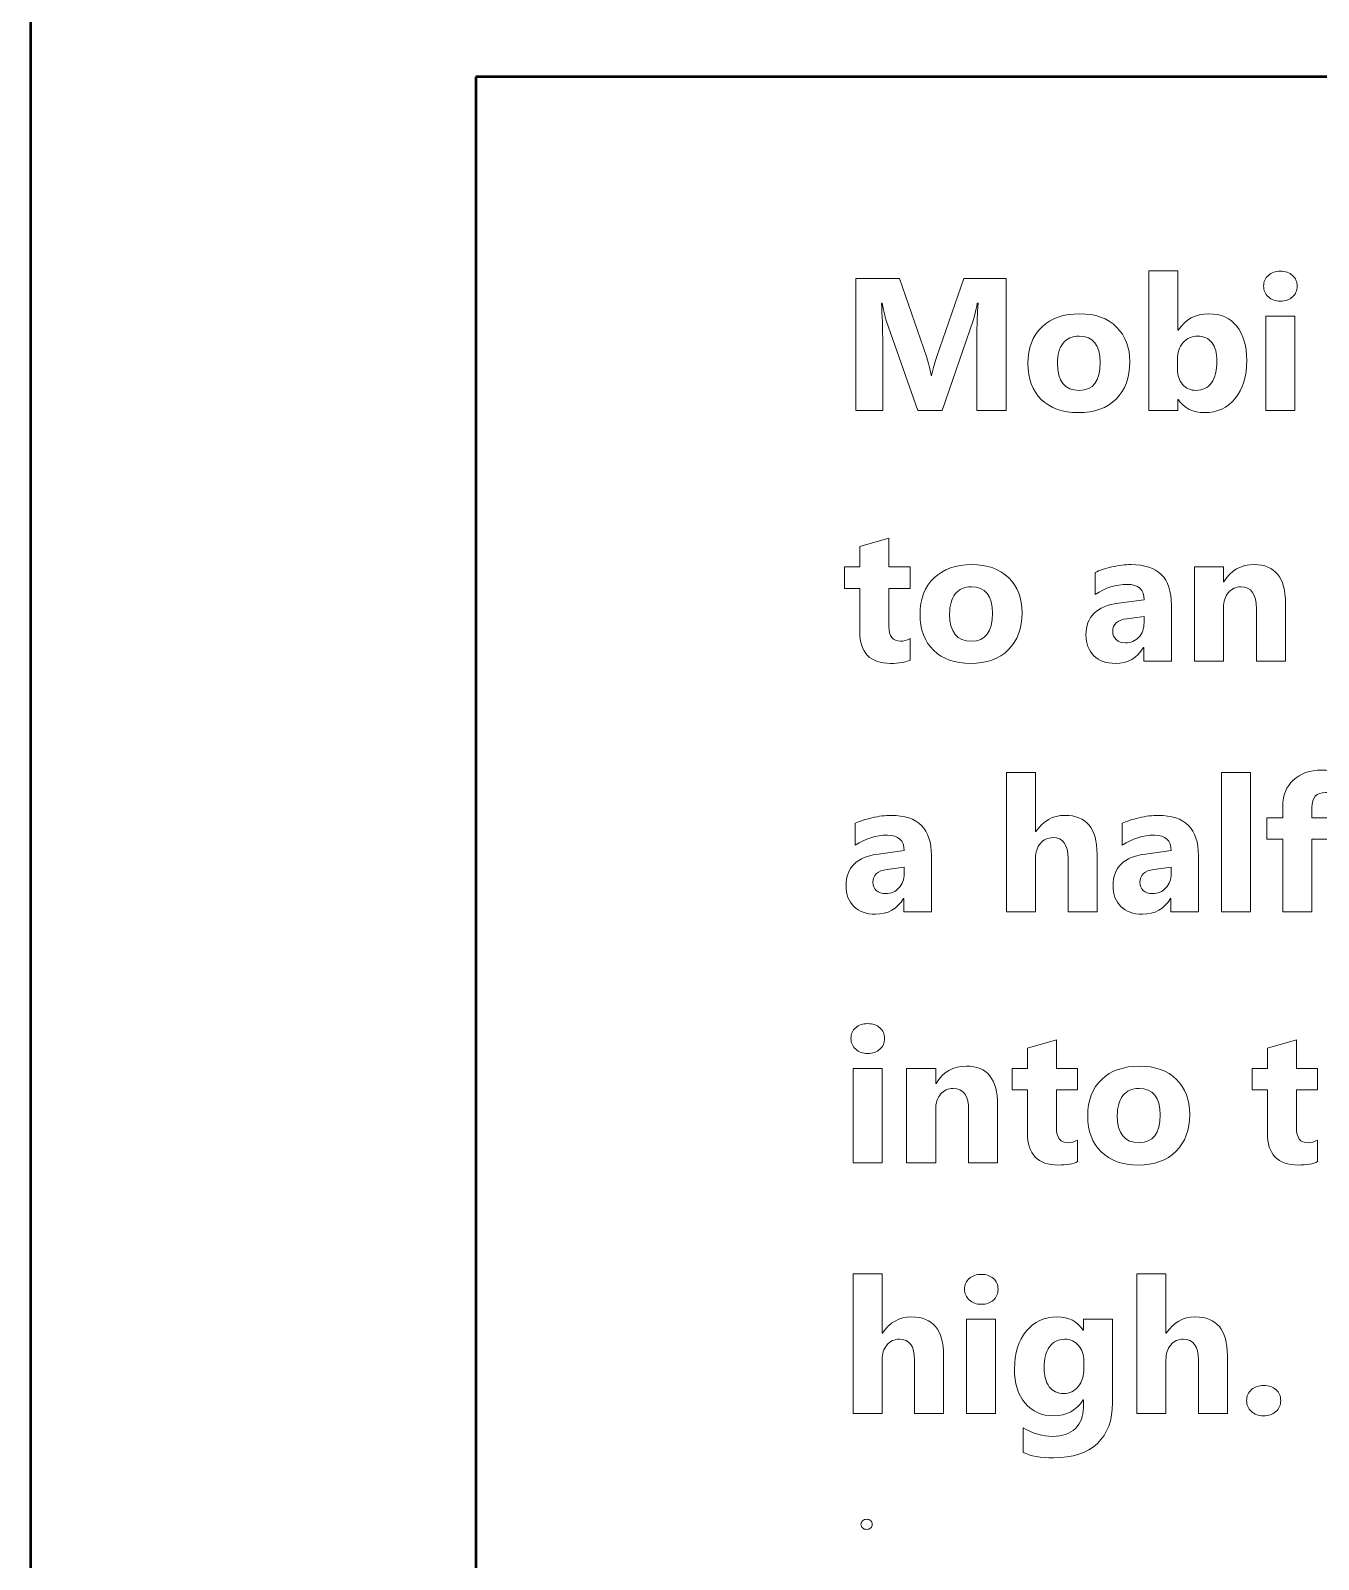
# Model space of a CAD drawing. Header units: centimetres. Extents: x -15 to 18.5, y -14.8 to 14.8.
# Drawn here: x -15 to -10.66, y -9.89 to -4.74 of the extents above; entities that cross this region are included whole.
import ezdxf

# ---------------------------------------------------------------- set-up
doc = ezdxf.new("R2010")
doc.units = ezdxf.units.CM
doc.header["$MEASUREMENT"] = 0
doc.layers.add('Layer 1', color=7, linetype='Continuous')

msp = doc.modelspace()

# ---------------------------------------------------------------- linework, layer by layer
at = {"layer": 'Layer 1', "lineweight": 53}
msp.add_lwpolyline([(-15, -14.85), (6, -14.85), (6, 14.85), (-15, 14.85), (-15, -14.85)], close=True, dxfattribs=at)
at = {"layer": 'Layer 1', "color": 5, "lineweight": 53}
msp.add_open_spline([(-13.5, -4.9), (-13.5, -4.9), (4.5, -4.9), (4.5, -4.9), (4.5, -4.9), (4.5, -4.9), (4.5, -12.1), (4.5, -12.1), (4.5, -12.1), (4.5, -12.1), (-13.5, -12.1), (-13.5, -12.1), (-13.5, -12.1), (-13.5, -12.1), (-13.5, -4.9), (-13.5, -4.9)], degree=3, knots=[0, 0, 0, 0, 0.2, 0.2, 0.2, 0.2, 0.4, 0.4, 0.4, 0.4, 0.6, 0.6, 0.6, 0.6, 1, 1, 1, 1], dxfattribs=at)
at = {"layer": 'Layer 1', "color": 202, "lineweight": 9}
for points, knots in [([(-11.13499, -5.98642), (-11.13499, -5.98642), (-11.13626, -5.98642), (-11.13626, -5.98642), (-11.13626, -5.98642), (-11.13626, -5.98642), (-11.13626, -6.02336), (-11.13626, -6.02336), (-11.13626, -6.02336), (-11.13626, -6.02336), (-11.23415, -6.02336), (-11.23415, -6.02336), (-11.23415, -6.02336), (-11.23415, -6.02336), (-11.23415, -5.55335), (-11.23415, -5.55335), (-11.23415, -5.55335), (-11.23415, -5.55335), (-11.13626, -5.55335), (-11.13626, -5.55335), (-11.13626, -5.55335), (-11.13626, -5.55335), (-11.13626, -5.75359), (-11.13626, -5.75359), (-11.13626, -5.75359), (-11.13626, -5.75359), (-11.13499, -5.75359), (-11.13499, -5.75359), (-11.13499, -5.75359), (-11.11075, -5.71665), (-11.07636, -5.69813), (-11.0317, -5.69813), (-11.0317, -5.69813), (-10.99084, -5.69813), (-10.95931, -5.71221), (-10.93719, -5.74026), (-10.93719, -5.74026), (-10.91507, -5.76841), (-10.90395, -5.80682), (-10.90395, -5.85561), (-10.90395, -5.85561), (-10.90395, -5.90853), (-10.91687, -5.95097), (-10.94269, -5.98304), (-10.94269, -5.98304), (-10.96862, -6.0151), (-11.00312, -6.03109), (-11.0463, -6.03109), (-11.0463, -6.03109), (-11.08535, -6.03109), (-11.11488, -6.01627), (-11.13499, -5.98642)], [0, 0, 0, 0, 0.0714286, 0.0714286, 0.0714286, 0.0714286, 0.1428571, 0.1428571, 0.1428571, 0.1428571, 0.2142857, 0.2142857, 0.2142857, 0.2142857, 0.2857143, 0.2857143, 0.2857143, 0.2857143, 0.3571429, 0.3571429, 0.3571429, 0.3571429, 0.4285714, 0.4285714, 0.4285714, 0.4285714, 0.5, 0.5, 0.5, 0.5, 0.5714286, 0.5714286, 0.5714286, 0.5714286, 0.6428571, 0.6428571, 0.6428571, 0.6428571, 0.7142857, 0.7142857, 0.7142857, 0.7142857, 0.7857143, 0.7857143, 0.7857143, 0.7857143, 0.8571429, 0.8571429, 0.8571429, 0.8571429, 1, 1, 1, 1]), ([(-10.79081, -5.65559), (-10.80732, -5.65559), (-10.82087, -5.65072), (-10.83135, -5.64088), (-10.83135, -5.64088), (-10.84193, -5.63104), (-10.84722, -5.61908), (-10.84722, -5.60479), (-10.84722, -5.60479), (-10.84722, -5.59008), (-10.84193, -5.57812), (-10.83135, -5.56881), (-10.83135, -5.56881), (-10.82087, -5.55949), (-10.80732, -5.55484), (-10.79081, -5.55484), (-10.79081, -5.55484), (-10.77399, -5.55484), (-10.76044, -5.55949), (-10.74996, -5.56881), (-10.74996, -5.56881), (-10.73959, -5.57812), (-10.7343, -5.59008), (-10.7343, -5.60479), (-10.7343, -5.60479), (-10.7343, -5.61961), (-10.73959, -5.63188), (-10.74996, -5.64141), (-10.74996, -5.64141), (-10.76044, -5.65083), (-10.77399, -5.65559), (-10.79081, -5.65559)], [0, 0, 0, 0, 0.1111111, 0.1111111, 0.1111111, 0.1111111, 0.2222222, 0.2222222, 0.2222222, 0.2222222, 0.3333333, 0.3333333, 0.3333333, 0.3333333, 0.4444444, 0.4444444, 0.4444444, 0.4444444, 0.5555556, 0.5555556, 0.5555556, 0.5555556, 0.6666667, 0.6666667, 0.6666667, 0.6666667, 0.7777778, 0.7777778, 0.7777778, 0.7777778, 1, 1, 1, 1]), ([(-11.7138, -6.02336), (-11.7138, -6.02336), (-11.81275, -6.02336), (-11.81275, -6.02336), (-11.81275, -6.02336), (-11.81275, -6.02336), (-11.81275, -5.75729), (-11.81275, -5.75729), (-11.81275, -5.75729), (-11.81275, -5.72861), (-11.81148, -5.69686), (-11.80905, -5.66215), (-11.80905, -5.66215), (-11.80905, -5.66215), (-11.81148, -5.66215), (-11.81148, -5.66215), (-11.81148, -5.66215), (-11.81667, -5.68946), (-11.82133, -5.70903), (-11.82545, -5.7211), (-11.82545, -5.7211), (-11.82545, -5.7211), (-11.92959, -6.02336), (-11.92959, -6.02336), (-11.92959, -6.02336), (-11.92959, -6.02336), (-12.01151, -6.02336), (-12.01151, -6.02336), (-12.01151, -6.02336), (-12.01151, -6.02336), (-12.11755, -5.72417), (-12.11755, -5.72417), (-12.11755, -5.72417), (-12.12041, -5.71613), (-12.12507, -5.69538), (-12.13152, -5.66215), (-12.13152, -5.66215), (-12.13152, -5.66215), (-12.13428, -5.66215), (-12.13428, -5.66215), (-12.13428, -5.66215), (-12.13163, -5.70597), (-12.13025, -5.74438), (-12.13025, -5.77751), (-12.13025, -5.77751), (-12.13025, -5.77751), (-12.13025, -6.02336), (-12.13025, -6.02336), (-12.13025, -6.02336), (-12.13025, -6.02336), (-12.22053, -6.02336), (-12.22053, -6.02336), (-12.22053, -6.02336), (-12.22053, -6.02336), (-12.22053, -5.57875), (-12.22053, -5.57875), (-12.22053, -5.57875), (-12.22053, -5.57875), (-12.07384, -5.57875), (-12.07384, -5.57875), (-12.07384, -5.57875), (-12.07384, -5.57875), (-11.98293, -5.84228), (-11.98293, -5.84228), (-11.98293, -5.84228), (-11.97574, -5.86334), (-11.97045, -5.88451), (-11.96716, -5.90588), (-11.96716, -5.90588), (-11.96716, -5.90588), (-11.96526, -5.90588), (-11.96526, -5.90588), (-11.96526, -5.90588), (-11.95976, -5.88123), (-11.95383, -5.85985), (-11.94759, -5.84164), (-11.94759, -5.84164), (-11.94759, -5.84164), (-11.85678, -5.57875), (-11.85678, -5.57875), (-11.85678, -5.57875), (-11.85678, -5.57875), (-11.7138, -5.57875), (-11.7138, -5.57875), (-11.7138, -5.57875), (-11.7138, -5.57875), (-11.7138, -6.02336), (-11.7138, -6.02336)], [0, 0, 0, 0, 0.0434783, 0.0434783, 0.0434783, 0.0434783, 0.0869565, 0.0869565, 0.0869565, 0.0869565, 0.1304348, 0.1304348, 0.1304348, 0.1304348, 0.173913, 0.173913, 0.173913, 0.173913, 0.2173913, 0.2173913, 0.2173913, 0.2173913, 0.2608696, 0.2608696, 0.2608696, 0.2608696, 0.3043478, 0.3043478, 0.3043478, 0.3043478, 0.3478261, 0.3478261, 0.3478261, 0.3478261, 0.3913043, 0.3913043, 0.3913043, 0.3913043, 0.4347826, 0.4347826, 0.4347826, 0.4347826, 0.4782609, 0.4782609, 0.4782609, 0.4782609, 0.5217391, 0.5217391, 0.5217391, 0.5217391, 0.5652174, 0.5652174, 0.5652174, 0.5652174, 0.6086957, 0.6086957, 0.6086957, 0.6086957, 0.6521739, 0.6521739, 0.6521739, 0.6521739, 0.6956522, 0.6956522, 0.6956522, 0.6956522, 0.7391304, 0.7391304, 0.7391304, 0.7391304, 0.7826087, 0.7826087, 0.7826087, 0.7826087, 0.826087, 0.826087, 0.826087, 0.826087, 0.8695652, 0.8695652, 0.8695652, 0.8695652, 0.9130435, 0.9130435, 0.9130435, 0.9130435, 1, 1, 1, 1]), ([(-11.47112, -6.03109), (-11.52404, -6.03109), (-11.56563, -6.01627), (-11.5959, -5.98664), (-11.5959, -5.98664), (-11.62616, -5.957), (-11.6413, -5.91668), (-11.6413, -5.86588), (-11.6413, -5.86588), (-11.6413, -5.81339), (-11.62564, -5.77222), (-11.5942, -5.74258), (-11.5942, -5.74258), (-11.56277, -5.71295), (-11.52023, -5.69813), (-11.46678, -5.69813), (-11.46678, -5.69813), (-11.41407, -5.69813), (-11.37269, -5.71295), (-11.34274, -5.74258), (-11.34274, -5.74258), (-11.31279, -5.77222), (-11.29776, -5.81148), (-11.29776, -5.86027), (-11.29776, -5.86027), (-11.29776, -5.91298), (-11.31322, -5.95467), (-11.34412, -5.98526), (-11.34412, -5.98526), (-11.37502, -6.01585), (-11.41736, -6.03109), (-11.47112, -6.03109)], [0, 0, 0, 0, 0.1111111, 0.1111111, 0.1111111, 0.1111111, 0.2222222, 0.2222222, 0.2222222, 0.2222222, 0.3333333, 0.3333333, 0.3333333, 0.3333333, 0.4444444, 0.4444444, 0.4444444, 0.4444444, 0.5555556, 0.5555556, 0.5555556, 0.5555556, 0.6666667, 0.6666667, 0.6666667, 0.6666667, 0.7777778, 0.7777778, 0.7777778, 0.7777778, 1, 1, 1, 1]), ([(-10.74245, -6.02336), (-10.74245, -6.02336), (-10.84034, -6.02336), (-10.84034, -6.02336), (-10.84034, -6.02336), (-10.84034, -6.02336), (-10.84034, -5.70586), (-10.84034, -5.70586), (-10.84034, -5.70586), (-10.84034, -5.70586), (-10.74245, -5.70586), (-10.74245, -5.70586), (-10.74245, -5.70586), (-10.74245, -5.70586), (-10.74245, -6.02336), (-10.74245, -6.02336)], [0, 0, 0, 0, 0.2, 0.2, 0.2, 0.2, 0.4, 0.4, 0.4, 0.4, 0.6, 0.6, 0.6, 0.6, 1, 1, 1, 1]), ([(-11.46858, -5.77317), (-11.49176, -5.77317), (-11.50975, -5.78111), (-11.52255, -5.79698), (-11.52255, -5.79698), (-11.53536, -5.81296), (-11.54182, -5.83551), (-11.54182, -5.86461), (-11.54182, -5.86461), (-11.54182, -5.92557), (-11.51716, -5.95605), (-11.46794, -5.95605), (-11.46794, -5.95605), (-11.42106, -5.95605), (-11.39756, -5.92472), (-11.39756, -5.86218), (-11.39756, -5.86218), (-11.39756, -5.8028), (-11.42127, -5.77317), (-11.46858, -5.77317)], [0, 0, 0, 0, 0.1666667, 0.1666667, 0.1666667, 0.1666667, 0.3333333, 0.3333333, 0.3333333, 0.3333333, 0.5, 0.5, 0.5, 0.5, 0.6666667, 0.6666667, 0.6666667, 0.6666667, 1, 1, 1, 1]), ([(-11.13774, -5.85254), (-11.13774, -5.85254), (-11.13774, -5.88504), (-11.13774, -5.88504), (-11.13774, -5.88504), (-11.13774, -5.90557), (-11.13192, -5.9225), (-11.12007, -5.93594), (-11.12007, -5.93594), (-11.10832, -5.94938), (-11.09318, -5.95605), (-11.07477, -5.95605), (-11.07477, -5.95605), (-11.05254, -5.95605), (-11.03519, -5.94748), (-11.02291, -5.93023), (-11.02291, -5.93023), (-11.01063, -5.91298), (-11.00439, -5.88853), (-11.00439, -5.85688), (-11.00439, -5.85688), (-11.00439, -5.83064), (-11.01011, -5.81011), (-11.02132, -5.79529), (-11.02132, -5.79529), (-11.03265, -5.78058), (-11.04863, -5.77317), (-11.06958, -5.77317), (-11.06958, -5.77317), (-11.08916, -5.77317), (-11.10546, -5.78047), (-11.11837, -5.79518), (-11.11837, -5.79518), (-11.13128, -5.80979), (-11.13774, -5.82894), (-11.13774, -5.85254)], [0, 0, 0, 0, 0.1, 0.1, 0.1, 0.1, 0.2, 0.2, 0.2, 0.2, 0.3, 0.3, 0.3, 0.3, 0.4, 0.4, 0.4, 0.4, 0.5, 0.5, 0.5, 0.5, 0.6, 0.6, 0.6, 0.6, 0.7, 0.7, 0.7, 0.7, 0.8, 0.8, 0.8, 0.8, 1, 1, 1, 1]), ([(-12.03818, -6.86432), (-12.05268, -6.87194), (-12.07448, -6.87575), (-12.10358, -6.87575), (-12.10358, -6.87575), (-12.17259, -6.87575), (-12.20719, -6.83987), (-12.20719, -6.76822), (-12.20719, -6.76822), (-12.20719, -6.76822), (-12.20719, -6.6228), (-12.20719, -6.6228), (-12.20719, -6.6228), (-12.20719, -6.6228), (-12.25863, -6.6228), (-12.25863, -6.6228), (-12.25863, -6.6228), (-12.25863, -6.6228), (-12.25863, -6.55052), (-12.25863, -6.55052), (-12.25863, -6.55052), (-12.25863, -6.55052), (-12.20719, -6.55052), (-12.20719, -6.55052), (-12.20719, -6.55052), (-12.20719, -6.55052), (-12.20719, -6.48205), (-12.20719, -6.48205), (-12.20719, -6.48205), (-12.20719, -6.48205), (-12.10951, -6.45411), (-12.10951, -6.45411), (-12.10951, -6.45411), (-12.10951, -6.45411), (-12.10951, -6.55052), (-12.10951, -6.55052), (-12.10951, -6.55052), (-12.10951, -6.55052), (-12.03818, -6.55052), (-12.03818, -6.55052), (-12.03818, -6.55052), (-12.03818, -6.55052), (-12.03818, -6.6228), (-12.03818, -6.6228), (-12.03818, -6.6228), (-12.03818, -6.6228), (-12.10951, -6.6228), (-12.10951, -6.6228), (-12.10951, -6.6228), (-12.10951, -6.6228), (-12.10951, -6.75118), (-12.10951, -6.75118), (-12.10951, -6.75118), (-12.10951, -6.7842), (-12.09639, -6.80071), (-12.07014, -6.80071), (-12.07014, -6.80071), (-12.05977, -6.80071), (-12.04908, -6.79775), (-12.03818, -6.79171), (-12.03818, -6.79171), (-12.03818, -6.79171), (-12.03818, -6.86432), (-12.03818, -6.86432)], [0, 0, 0, 0, 0.0588235, 0.0588235, 0.0588235, 0.0588235, 0.1176471, 0.1176471, 0.1176471, 0.1176471, 0.1764706, 0.1764706, 0.1764706, 0.1764706, 0.2352941, 0.2352941, 0.2352941, 0.2352941, 0.2941176, 0.2941176, 0.2941176, 0.2941176, 0.3529412, 0.3529412, 0.3529412, 0.3529412, 0.4117647, 0.4117647, 0.4117647, 0.4117647, 0.4705882, 0.4705882, 0.4705882, 0.4705882, 0.5294118, 0.5294118, 0.5294118, 0.5294118, 0.5882353, 0.5882353, 0.5882353, 0.5882353, 0.6470588, 0.6470588, 0.6470588, 0.6470588, 0.7058824, 0.7058824, 0.7058824, 0.7058824, 0.7647059, 0.7647059, 0.7647059, 0.7647059, 0.8235294, 0.8235294, 0.8235294, 0.8235294, 0.8823529, 0.8823529, 0.8823529, 0.8823529, 1, 1, 1, 1]), ([(-11.83413, -6.87575), (-11.88705, -6.87575), (-11.92864, -6.86093), (-11.95891, -6.8313), (-11.95891, -6.8313), (-11.98917, -6.80166), (-12.00431, -6.76134), (-12.00431, -6.71054), (-12.00431, -6.71054), (-12.00431, -6.65805), (-11.98865, -6.61688), (-11.95721, -6.58724), (-11.95721, -6.58724), (-11.92578, -6.55761), (-11.88324, -6.54279), (-11.82979, -6.54279), (-11.82979, -6.54279), (-11.77708, -6.54279), (-11.7357, -6.55761), (-11.70575, -6.58724), (-11.70575, -6.58724), (-11.6758, -6.61688), (-11.66077, -6.65614), (-11.66077, -6.70493), (-11.66077, -6.70493), (-11.66077, -6.75764), (-11.67623, -6.79933), (-11.70713, -6.82992), (-11.70713, -6.82992), (-11.73803, -6.86051), (-11.78037, -6.87575), (-11.83413, -6.87575)], [0, 0, 0, 0, 0.1111111, 0.1111111, 0.1111111, 0.1111111, 0.2222222, 0.2222222, 0.2222222, 0.2222222, 0.3333333, 0.3333333, 0.3333333, 0.3333333, 0.4444444, 0.4444444, 0.4444444, 0.4444444, 0.5555556, 0.5555556, 0.5555556, 0.5555556, 0.6666667, 0.6666667, 0.6666667, 0.6666667, 0.7777778, 0.7777778, 0.7777778, 0.7777778, 1, 1, 1, 1]), ([(-11.15785, -6.86802), (-11.15785, -6.86802), (-11.25056, -6.86802), (-11.25056, -6.86802), (-11.25056, -6.86802), (-11.25056, -6.86802), (-11.25056, -6.82241), (-11.25056, -6.82241), (-11.25056, -6.82241), (-11.25056, -6.82241), (-11.25183, -6.82241), (-11.25183, -6.82241), (-11.25183, -6.82241), (-11.27311, -6.85797), (-11.30465, -6.87575), (-11.34645, -6.87575), (-11.34645, -6.87575), (-11.37725, -6.87575), (-11.40148, -6.86707), (-11.41916, -6.8496), (-11.41916, -6.8496), (-11.43683, -6.83214), (-11.44562, -6.80875), (-11.44562, -6.77965), (-11.44562, -6.77965), (-11.44562, -6.71805), (-11.4091, -6.68249), (-11.33618, -6.67297), (-11.33618, -6.67297), (-11.33618, -6.67297), (-11.24993, -6.66154), (-11.24993, -6.66154), (-11.24993, -6.66154), (-11.24993, -6.62683), (-11.26877, -6.60947), (-11.30644, -6.60947), (-11.30644, -6.60947), (-11.34423, -6.60947), (-11.38021, -6.62069), (-11.41429, -6.64323), (-11.41429, -6.64323), (-11.41429, -6.64323), (-11.41429, -6.56946), (-11.41429, -6.56946), (-11.41429, -6.56946), (-11.40064, -6.56237), (-11.38201, -6.55623), (-11.3583, -6.55084), (-11.3583, -6.55084), (-11.3347, -6.54544), (-11.31311, -6.54279), (-11.29364, -6.54279), (-11.29364, -6.54279), (-11.20315, -6.54279), (-11.15785, -6.58798), (-11.15785, -6.67826), (-11.15785, -6.67826), (-11.15785, -6.67826), (-11.15785, -6.86802), (-11.15785, -6.86802)], [0, 0, 0, 0, 0.0625, 0.0625, 0.0625, 0.0625, 0.125, 0.125, 0.125, 0.125, 0.1875, 0.1875, 0.1875, 0.1875, 0.25, 0.25, 0.25, 0.25, 0.3125, 0.3125, 0.3125, 0.3125, 0.375, 0.375, 0.375, 0.375, 0.4375, 0.4375, 0.4375, 0.4375, 0.5, 0.5, 0.5, 0.5, 0.5625, 0.5625, 0.5625, 0.5625, 0.625, 0.625, 0.625, 0.625, 0.6875, 0.6875, 0.6875, 0.6875, 0.75, 0.75, 0.75, 0.75, 0.8125, 0.8125, 0.8125, 0.8125, 0.875, 0.875, 0.875, 0.875, 1, 1, 1, 1]), ([(-10.77368, -6.86802), (-10.77368, -6.86802), (-10.87136, -6.86802), (-10.87136, -6.86802), (-10.87136, -6.86802), (-10.87136, -6.86802), (-10.87136, -6.6916), (-10.87136, -6.6916), (-10.87136, -6.6916), (-10.87136, -6.64238), (-10.88893, -6.61783), (-10.92406, -6.61783), (-10.92406, -6.61783), (-10.941, -6.61783), (-10.95497, -6.62429), (-10.96587, -6.6373), (-10.96587, -6.6373), (-10.97688, -6.65032), (-10.98238, -6.66694), (-10.98238, -6.68694), (-10.98238, -6.68694), (-10.98238, -6.68694), (-10.98238, -6.86802), (-10.98238, -6.86802), (-10.98238, -6.86802), (-10.98238, -6.86802), (-11.08027, -6.86802), (-11.08027, -6.86802), (-11.08027, -6.86802), (-11.08027, -6.86802), (-11.08027, -6.55052), (-11.08027, -6.55052), (-11.08027, -6.55052), (-11.08027, -6.55052), (-10.98238, -6.55052), (-10.98238, -6.55052), (-10.98238, -6.55052), (-10.98238, -6.55052), (-10.98238, -6.60079), (-10.98238, -6.60079), (-10.98238, -6.60079), (-10.98238, -6.60079), (-10.98111, -6.60079), (-10.98111, -6.60079), (-10.98111, -6.60079), (-10.95772, -6.56206), (-10.92375, -6.54279), (-10.87909, -6.54279), (-10.87909, -6.54279), (-10.80881, -6.54279), (-10.77368, -6.5864), (-10.77368, -6.6736), (-10.77368, -6.6736), (-10.77368, -6.6736), (-10.77368, -6.86802), (-10.77368, -6.86802)], [0, 0, 0, 0, 0.0666667, 0.0666667, 0.0666667, 0.0666667, 0.1333333, 0.1333333, 0.1333333, 0.1333333, 0.2, 0.2, 0.2, 0.2, 0.2666667, 0.2666667, 0.2666667, 0.2666667, 0.3333333, 0.3333333, 0.3333333, 0.3333333, 0.4, 0.4, 0.4, 0.4, 0.4666667, 0.4666667, 0.4666667, 0.4666667, 0.5333333, 0.5333333, 0.5333333, 0.5333333, 0.6, 0.6, 0.6, 0.6, 0.6666667, 0.6666667, 0.6666667, 0.6666667, 0.7333333, 0.7333333, 0.7333333, 0.7333333, 0.8, 0.8, 0.8, 0.8, 0.8666667, 0.8666667, 0.8666667, 0.8666667, 1, 1, 1, 1]), ([(-11.83159, -6.61783), (-11.85477, -6.61783), (-11.87276, -6.62577), (-11.88556, -6.64164), (-11.88556, -6.64164), (-11.89837, -6.65762), (-11.90483, -6.68017), (-11.90483, -6.70927), (-11.90483, -6.70927), (-11.90483, -6.77023), (-11.88017, -6.80071), (-11.83095, -6.80071), (-11.83095, -6.80071), (-11.78407, -6.80071), (-11.76057, -6.76938), (-11.76057, -6.70684), (-11.76057, -6.70684), (-11.76057, -6.64746), (-11.78428, -6.61783), (-11.83159, -6.61783)], [0, 0, 0, 0, 0.1666667, 0.1666667, 0.1666667, 0.1666667, 0.3333333, 0.3333333, 0.3333333, 0.3333333, 0.5, 0.5, 0.5, 0.5, 0.6666667, 0.6666667, 0.6666667, 0.6666667, 1, 1, 1, 1]), ([(-11.24993, -6.73901), (-11.24993, -6.73901), (-11.24993, -6.71763), (-11.24993, -6.71763), (-11.24993, -6.71763), (-11.24993, -6.71763), (-11.30761, -6.72504), (-11.30761, -6.72504), (-11.30761, -6.72504), (-11.33946, -6.72917), (-11.35534, -6.74356), (-11.35534, -6.76822), (-11.35534, -6.76822), (-11.35534, -6.77933), (-11.35153, -6.78854), (-11.3438, -6.79563), (-11.3438, -6.79563), (-11.33597, -6.80272), (-11.32549, -6.80632), (-11.31227, -6.80632), (-11.31227, -6.80632), (-11.29385, -6.80632), (-11.27893, -6.79997), (-11.26729, -6.78727), (-11.26729, -6.78727), (-11.25575, -6.77457), (-11.24993, -6.75848), (-11.24993, -6.73901)], [0, 0, 0, 0, 0.125, 0.125, 0.125, 0.125, 0.25, 0.25, 0.25, 0.25, 0.375, 0.375, 0.375, 0.375, 0.5, 0.5, 0.5, 0.5, 0.625, 0.625, 0.625, 0.625, 0.75, 0.75, 0.75, 0.75, 1, 1, 1, 1]), ([(-11.40836, -7.71268), (-11.40836, -7.71268), (-11.50605, -7.71268), (-11.50605, -7.71268), (-11.50605, -7.71268), (-11.50605, -7.71268), (-11.50605, -7.53223), (-11.50605, -7.53223), (-11.50605, -7.53223), (-11.50605, -7.48567), (-11.52298, -7.46249), (-11.55695, -7.46249), (-11.55695, -7.46249), (-11.57431, -7.46249), (-11.58839, -7.46895), (-11.59908, -7.48196), (-11.59908, -7.48196), (-11.60987, -7.49498), (-11.61527, -7.5116), (-11.61527, -7.5316), (-11.61527, -7.5316), (-11.61527, -7.5316), (-11.61527, -7.71268), (-11.61527, -7.71268), (-11.61527, -7.71268), (-11.61527, -7.71268), (-11.71316, -7.71268), (-11.71316, -7.71268), (-11.71316, -7.71268), (-11.71316, -7.71268), (-11.71316, -7.24267), (-11.71316, -7.24267), (-11.71316, -7.24267), (-11.71316, -7.24267), (-11.61527, -7.24267), (-11.61527, -7.24267), (-11.61527, -7.24267), (-11.61527, -7.24267), (-11.61527, -7.44228), (-11.61527, -7.44228), (-11.61527, -7.44228), (-11.61527, -7.44228), (-11.614, -7.44228), (-11.614, -7.44228), (-11.614, -7.44228), (-11.58997, -7.40576), (-11.55748, -7.38745), (-11.51631, -7.38745), (-11.51631, -7.38745), (-11.44435, -7.38745), (-11.40836, -7.43085), (-11.40836, -7.51763), (-11.40836, -7.51763), (-11.40836, -7.51763), (-11.40836, -7.71268), (-11.40836, -7.71268)], [0, 0, 0, 0, 0.0666667, 0.0666667, 0.0666667, 0.0666667, 0.1333333, 0.1333333, 0.1333333, 0.1333333, 0.2, 0.2, 0.2, 0.2, 0.2666667, 0.2666667, 0.2666667, 0.2666667, 0.3333333, 0.3333333, 0.3333333, 0.3333333, 0.4, 0.4, 0.4, 0.4, 0.4666667, 0.4666667, 0.4666667, 0.4666667, 0.5333333, 0.5333333, 0.5333333, 0.5333333, 0.6, 0.6, 0.6, 0.6, 0.6666667, 0.6666667, 0.6666667, 0.6666667, 0.7333333, 0.7333333, 0.7333333, 0.7333333, 0.8, 0.8, 0.8, 0.8, 0.8666667, 0.8666667, 0.8666667, 0.8666667, 1, 1, 1, 1]), ([(-10.89126, -7.71268), (-10.89126, -7.71268), (-10.98915, -7.71268), (-10.98915, -7.71268), (-10.98915, -7.71268), (-10.98915, -7.71268), (-10.98915, -7.24267), (-10.98915, -7.24267), (-10.98915, -7.24267), (-10.98915, -7.24267), (-10.89126, -7.24267), (-10.89126, -7.24267), (-10.89126, -7.24267), (-10.89126, -7.24267), (-10.89126, -7.71268), (-10.89126, -7.71268)], [0, 0, 0, 0, 0.2, 0.2, 0.2, 0.2, 0.4, 0.4, 0.4, 0.4, 0.6, 0.6, 0.6, 0.6, 1, 1, 1, 1]), ([(-10.60159, -7.31771), (-10.61418, -7.31274), (-10.62635, -7.3102), (-10.63789, -7.3102), (-10.63789, -7.3102), (-10.66932, -7.3102), (-10.68499, -7.32723), (-10.68499, -7.36142), (-10.68499, -7.36142), (-10.68499, -7.36142), (-10.68499, -7.39518), (-10.68499, -7.39518), (-10.68499, -7.39518), (-10.68499, -7.39518), (-10.61249, -7.39518), (-10.61249, -7.39518), (-10.61249, -7.39518), (-10.61249, -7.39518), (-10.61249, -7.46746), (-10.61249, -7.46746), (-10.61249, -7.46746), (-10.61249, -7.46746), (-10.68499, -7.46746), (-10.68499, -7.46746), (-10.68499, -7.46746), (-10.68499, -7.46746), (-10.68499, -7.71268), (-10.68499, -7.71268), (-10.68499, -7.71268), (-10.68499, -7.71268), (-10.78267, -7.71268), (-10.78267, -7.71268), (-10.78267, -7.71268), (-10.78267, -7.71268), (-10.78267, -7.46746), (-10.78267, -7.46746), (-10.78267, -7.46746), (-10.78267, -7.46746), (-10.83601, -7.46746), (-10.83601, -7.46746), (-10.83601, -7.46746), (-10.83601, -7.46746), (-10.83601, -7.39518), (-10.83601, -7.39518), (-10.83601, -7.39518), (-10.83601, -7.39518), (-10.78267, -7.39518), (-10.78267, -7.39518), (-10.78267, -7.39518), (-10.78267, -7.39518), (-10.78267, -7.35581), (-10.78267, -7.35581), (-10.78267, -7.35581), (-10.78267, -7.31961), (-10.77092, -7.29051), (-10.74732, -7.26839), (-10.74732, -7.26839), (-10.72383, -7.24627), (-10.69176, -7.23516), (-10.65122, -7.23516), (-10.65122, -7.23516), (-10.63143, -7.23516), (-10.61482, -7.23728), (-10.60159, -7.2414), (-10.60159, -7.2414), (-10.60159, -7.2414), (-10.60159, -7.31771), (-10.60159, -7.31771)], [0, 0, 0, 0, 0.0555556, 0.0555556, 0.0555556, 0.0555556, 0.1111111, 0.1111111, 0.1111111, 0.1111111, 0.1666667, 0.1666667, 0.1666667, 0.1666667, 0.2222222, 0.2222222, 0.2222222, 0.2222222, 0.2777778, 0.2777778, 0.2777778, 0.2777778, 0.3333333, 0.3333333, 0.3333333, 0.3333333, 0.3888889, 0.3888889, 0.3888889, 0.3888889, 0.4444444, 0.4444444, 0.4444444, 0.4444444, 0.5, 0.5, 0.5, 0.5, 0.5555556, 0.5555556, 0.5555556, 0.5555556, 0.6111111, 0.6111111, 0.6111111, 0.6111111, 0.6666667, 0.6666667, 0.6666667, 0.6666667, 0.7222222, 0.7222222, 0.7222222, 0.7222222, 0.7777778, 0.7777778, 0.7777778, 0.7777778, 0.8333333, 0.8333333, 0.8333333, 0.8333333, 0.8888889, 0.8888889, 0.8888889, 0.8888889, 1, 1, 1, 1]), ([(-11.96589, -7.71268), (-11.96589, -7.71268), (-12.0586, -7.71268), (-12.0586, -7.71268), (-12.0586, -7.71268), (-12.0586, -7.71268), (-12.0586, -7.66707), (-12.0586, -7.66707), (-12.0586, -7.66707), (-12.0586, -7.66707), (-12.05987, -7.66707), (-12.05987, -7.66707), (-12.05987, -7.66707), (-12.08115, -7.70263), (-12.11269, -7.72041), (-12.15449, -7.72041), (-12.15449, -7.72041), (-12.18529, -7.72041), (-12.20952, -7.71173), (-12.2272, -7.69426), (-12.2272, -7.69426), (-12.24487, -7.6768), (-12.25366, -7.65341), (-12.25366, -7.62431), (-12.25366, -7.62431), (-12.25366, -7.56271), (-12.21714, -7.52715), (-12.14422, -7.51763), (-12.14422, -7.51763), (-12.14422, -7.51763), (-12.05797, -7.5062), (-12.05797, -7.5062), (-12.05797, -7.5062), (-12.05797, -7.47149), (-12.07681, -7.45413), (-12.11448, -7.45413), (-12.11448, -7.45413), (-12.15227, -7.45413), (-12.18825, -7.46535), (-12.22233, -7.48789), (-12.22233, -7.48789), (-12.22233, -7.48789), (-12.22233, -7.41412), (-12.22233, -7.41412), (-12.22233, -7.41412), (-12.20868, -7.40703), (-12.19005, -7.40089), (-12.16634, -7.3955), (-12.16634, -7.3955), (-12.14274, -7.3901), (-12.12115, -7.38745), (-12.10168, -7.38745), (-12.10168, -7.38745), (-12.01119, -7.38745), (-11.96589, -7.43264), (-11.96589, -7.52292), (-11.96589, -7.52292), (-11.96589, -7.52292), (-11.96589, -7.71268), (-11.96589, -7.71268)], [0, 0, 0, 0, 0.0625, 0.0625, 0.0625, 0.0625, 0.125, 0.125, 0.125, 0.125, 0.1875, 0.1875, 0.1875, 0.1875, 0.25, 0.25, 0.25, 0.25, 0.3125, 0.3125, 0.3125, 0.3125, 0.375, 0.375, 0.375, 0.375, 0.4375, 0.4375, 0.4375, 0.4375, 0.5, 0.5, 0.5, 0.5, 0.5625, 0.5625, 0.5625, 0.5625, 0.625, 0.625, 0.625, 0.625, 0.6875, 0.6875, 0.6875, 0.6875, 0.75, 0.75, 0.75, 0.75, 0.8125, 0.8125, 0.8125, 0.8125, 0.875, 0.875, 0.875, 0.875, 1, 1, 1, 1]), ([(-11.06673, -7.71268), (-11.06673, -7.71268), (-11.15944, -7.71268), (-11.15944, -7.71268), (-11.15944, -7.71268), (-11.15944, -7.71268), (-11.15944, -7.66707), (-11.15944, -7.66707), (-11.15944, -7.66707), (-11.15944, -7.66707), (-11.16071, -7.66707), (-11.16071, -7.66707), (-11.16071, -7.66707), (-11.18199, -7.70263), (-11.21353, -7.72041), (-11.25533, -7.72041), (-11.25533, -7.72041), (-11.28613, -7.72041), (-11.31036, -7.71173), (-11.32804, -7.69426), (-11.32804, -7.69426), (-11.34571, -7.6768), (-11.3545, -7.65341), (-11.3545, -7.62431), (-11.3545, -7.62431), (-11.3545, -7.56271), (-11.31798, -7.52715), (-11.24506, -7.51763), (-11.24506, -7.51763), (-11.24506, -7.51763), (-11.15881, -7.5062), (-11.15881, -7.5062), (-11.15881, -7.5062), (-11.15881, -7.47149), (-11.17765, -7.45413), (-11.21532, -7.45413), (-11.21532, -7.45413), (-11.25311, -7.45413), (-11.28909, -7.46535), (-11.32317, -7.48789), (-11.32317, -7.48789), (-11.32317, -7.48789), (-11.32317, -7.41412), (-11.32317, -7.41412), (-11.32317, -7.41412), (-11.30952, -7.40703), (-11.29089, -7.40089), (-11.26718, -7.3955), (-11.26718, -7.3955), (-11.24358, -7.3901), (-11.22199, -7.38745), (-11.20252, -7.38745), (-11.20252, -7.38745), (-11.11203, -7.38745), (-11.06673, -7.43264), (-11.06673, -7.52292), (-11.06673, -7.52292), (-11.06673, -7.52292), (-11.06673, -7.71268), (-11.06673, -7.71268)], [0, 0, 0, 0, 0.0625, 0.0625, 0.0625, 0.0625, 0.125, 0.125, 0.125, 0.125, 0.1875, 0.1875, 0.1875, 0.1875, 0.25, 0.25, 0.25, 0.25, 0.3125, 0.3125, 0.3125, 0.3125, 0.375, 0.375, 0.375, 0.375, 0.4375, 0.4375, 0.4375, 0.4375, 0.5, 0.5, 0.5, 0.5, 0.5625, 0.5625, 0.5625, 0.5625, 0.625, 0.625, 0.625, 0.625, 0.6875, 0.6875, 0.6875, 0.6875, 0.75, 0.75, 0.75, 0.75, 0.8125, 0.8125, 0.8125, 0.8125, 0.875, 0.875, 0.875, 0.875, 1, 1, 1, 1]), ([(-12.05797, -7.58367), (-12.05797, -7.58367), (-12.05797, -7.56229), (-12.05797, -7.56229), (-12.05797, -7.56229), (-12.05797, -7.56229), (-12.11565, -7.5697), (-12.11565, -7.5697), (-12.11565, -7.5697), (-12.1475, -7.57383), (-12.16338, -7.58822), (-12.16338, -7.61288), (-12.16338, -7.61288), (-12.16338, -7.62399), (-12.15957, -7.6332), (-12.15184, -7.64029), (-12.15184, -7.64029), (-12.14401, -7.64738), (-12.13353, -7.65098), (-12.12031, -7.65098), (-12.12031, -7.65098), (-12.10189, -7.65098), (-12.08697, -7.64463), (-12.07533, -7.63193), (-12.07533, -7.63193), (-12.06379, -7.61923), (-12.05797, -7.60314), (-12.05797, -7.58367)], [0, 0, 0, 0, 0.125, 0.125, 0.125, 0.125, 0.25, 0.25, 0.25, 0.25, 0.375, 0.375, 0.375, 0.375, 0.5, 0.5, 0.5, 0.5, 0.625, 0.625, 0.625, 0.625, 0.75, 0.75, 0.75, 0.75, 1, 1, 1, 1]), ([(-11.15881, -7.58367), (-11.15881, -7.58367), (-11.15881, -7.56229), (-11.15881, -7.56229), (-11.15881, -7.56229), (-11.15881, -7.56229), (-11.21649, -7.5697), (-11.21649, -7.5697), (-11.21649, -7.5697), (-11.24834, -7.57383), (-11.26422, -7.58822), (-11.26422, -7.61288), (-11.26422, -7.61288), (-11.26422, -7.62399), (-11.26041, -7.6332), (-11.25268, -7.64029), (-11.25268, -7.64029), (-11.24485, -7.64738), (-11.23437, -7.65098), (-11.22115, -7.65098), (-11.22115, -7.65098), (-11.20273, -7.65098), (-11.18781, -7.64463), (-11.17617, -7.63193), (-11.17617, -7.63193), (-11.16463, -7.61923), (-11.15881, -7.60314), (-11.15881, -7.58367)], [0, 0, 0, 0, 0.125, 0.125, 0.125, 0.125, 0.25, 0.25, 0.25, 0.25, 0.375, 0.375, 0.375, 0.375, 0.5, 0.5, 0.5, 0.5, 0.625, 0.625, 0.625, 0.625, 0.75, 0.75, 0.75, 0.75, 1, 1, 1, 1]), ([(-12.18052, -8.18957), (-12.19703, -8.18957), (-12.21058, -8.1847), (-12.22106, -8.17486), (-12.22106, -8.17486), (-12.23164, -8.16502), (-12.23693, -8.15306), (-12.23693, -8.13877), (-12.23693, -8.13877), (-12.23693, -8.12406), (-12.23164, -8.1121), (-12.22106, -8.10279), (-12.22106, -8.10279), (-12.21058, -8.09347), (-12.19703, -8.08882), (-12.18052, -8.08882), (-12.18052, -8.08882), (-12.1637, -8.08882), (-12.15015, -8.09347), (-12.13967, -8.10279), (-12.13967, -8.10279), (-12.1293, -8.1121), (-12.12401, -8.12406), (-12.12401, -8.13877), (-12.12401, -8.13877), (-12.12401, -8.15359), (-12.1293, -8.16586), (-12.13967, -8.17539), (-12.13967, -8.17539), (-12.15015, -8.18481), (-12.1637, -8.18957), (-12.18052, -8.18957)], [0, 0, 0, 0, 0.1111111, 0.1111111, 0.1111111, 0.1111111, 0.2222222, 0.2222222, 0.2222222, 0.2222222, 0.3333333, 0.3333333, 0.3333333, 0.3333333, 0.4444444, 0.4444444, 0.4444444, 0.4444444, 0.5555556, 0.5555556, 0.5555556, 0.5555556, 0.6666667, 0.6666667, 0.6666667, 0.6666667, 0.7777778, 0.7777778, 0.7777778, 0.7777778, 1, 1, 1, 1]), ([(-11.47355, -8.55364), (-11.48805, -8.56126), (-11.50985, -8.56507), (-11.53895, -8.56507), (-11.53895, -8.56507), (-11.60796, -8.56507), (-11.64256, -8.52919), (-11.64256, -8.45754), (-11.64256, -8.45754), (-11.64256, -8.45754), (-11.64256, -8.31212), (-11.64256, -8.31212), (-11.64256, -8.31212), (-11.64256, -8.31212), (-11.694, -8.31212), (-11.694, -8.31212), (-11.694, -8.31212), (-11.694, -8.31212), (-11.694, -8.23984), (-11.694, -8.23984), (-11.694, -8.23984), (-11.694, -8.23984), (-11.64256, -8.23984), (-11.64256, -8.23984), (-11.64256, -8.23984), (-11.64256, -8.23984), (-11.64256, -8.17137), (-11.64256, -8.17137), (-11.64256, -8.17137), (-11.64256, -8.17137), (-11.54488, -8.14343), (-11.54488, -8.14343), (-11.54488, -8.14343), (-11.54488, -8.14343), (-11.54488, -8.23984), (-11.54488, -8.23984), (-11.54488, -8.23984), (-11.54488, -8.23984), (-11.47355, -8.23984), (-11.47355, -8.23984), (-11.47355, -8.23984), (-11.47355, -8.23984), (-11.47355, -8.31212), (-11.47355, -8.31212), (-11.47355, -8.31212), (-11.47355, -8.31212), (-11.54488, -8.31212), (-11.54488, -8.31212), (-11.54488, -8.31212), (-11.54488, -8.31212), (-11.54488, -8.4405), (-11.54488, -8.4405), (-11.54488, -8.4405), (-11.54488, -8.47352), (-11.53176, -8.49003), (-11.50551, -8.49003), (-11.50551, -8.49003), (-11.49514, -8.49003), (-11.48445, -8.48707), (-11.47355, -8.48103), (-11.47355, -8.48103), (-11.47355, -8.48103), (-11.47355, -8.55364), (-11.47355, -8.55364)], [0, 0, 0, 0, 0.0588235, 0.0588235, 0.0588235, 0.0588235, 0.1176471, 0.1176471, 0.1176471, 0.1176471, 0.1764706, 0.1764706, 0.1764706, 0.1764706, 0.2352941, 0.2352941, 0.2352941, 0.2352941, 0.2941176, 0.2941176, 0.2941176, 0.2941176, 0.3529412, 0.3529412, 0.3529412, 0.3529412, 0.4117647, 0.4117647, 0.4117647, 0.4117647, 0.4705882, 0.4705882, 0.4705882, 0.4705882, 0.5294118, 0.5294118, 0.5294118, 0.5294118, 0.5882353, 0.5882353, 0.5882353, 0.5882353, 0.6470588, 0.6470588, 0.6470588, 0.6470588, 0.7058824, 0.7058824, 0.7058824, 0.7058824, 0.7647059, 0.7647059, 0.7647059, 0.7647059, 0.8235294, 0.8235294, 0.8235294, 0.8235294, 0.8823529, 0.8823529, 0.8823529, 0.8823529, 1, 1, 1, 1]), ([(-10.66551, -8.55364), (-10.68001, -8.56126), (-10.70181, -8.56507), (-10.73091, -8.56507), (-10.73091, -8.56507), (-10.79992, -8.56507), (-10.83452, -8.52919), (-10.83452, -8.45754), (-10.83452, -8.45754), (-10.83452, -8.45754), (-10.83452, -8.31212), (-10.83452, -8.31212), (-10.83452, -8.31212), (-10.83452, -8.31212), (-10.88596, -8.31212), (-10.88596, -8.31212), (-10.88596, -8.31212), (-10.88596, -8.31212), (-10.88596, -8.23984), (-10.88596, -8.23984), (-10.88596, -8.23984), (-10.88596, -8.23984), (-10.83452, -8.23984), (-10.83452, -8.23984), (-10.83452, -8.23984), (-10.83452, -8.23984), (-10.83452, -8.17137), (-10.83452, -8.17137), (-10.83452, -8.17137), (-10.83452, -8.17137), (-10.73684, -8.14343), (-10.73684, -8.14343), (-10.73684, -8.14343), (-10.73684, -8.14343), (-10.73684, -8.23984), (-10.73684, -8.23984), (-10.73684, -8.23984), (-10.73684, -8.23984), (-10.66551, -8.23984), (-10.66551, -8.23984), (-10.66551, -8.23984), (-10.66551, -8.23984), (-10.66551, -8.31212), (-10.66551, -8.31212), (-10.66551, -8.31212), (-10.66551, -8.31212), (-10.73684, -8.31212), (-10.73684, -8.31212), (-10.73684, -8.31212), (-10.73684, -8.31212), (-10.73684, -8.4405), (-10.73684, -8.4405), (-10.73684, -8.4405), (-10.73684, -8.47352), (-10.72372, -8.49003), (-10.69747, -8.49003), (-10.69747, -8.49003), (-10.6871, -8.49003), (-10.67641, -8.48707), (-10.66551, -8.48103), (-10.66551, -8.48103), (-10.66551, -8.48103), (-10.66551, -8.55364), (-10.66551, -8.55364)], [0, 0, 0, 0, 0.0588235, 0.0588235, 0.0588235, 0.0588235, 0.1176471, 0.1176471, 0.1176471, 0.1176471, 0.1764706, 0.1764706, 0.1764706, 0.1764706, 0.2352941, 0.2352941, 0.2352941, 0.2352941, 0.2941176, 0.2941176, 0.2941176, 0.2941176, 0.3529412, 0.3529412, 0.3529412, 0.3529412, 0.4117647, 0.4117647, 0.4117647, 0.4117647, 0.4705882, 0.4705882, 0.4705882, 0.4705882, 0.5294118, 0.5294118, 0.5294118, 0.5294118, 0.5882353, 0.5882353, 0.5882353, 0.5882353, 0.6470588, 0.6470588, 0.6470588, 0.6470588, 0.7058824, 0.7058824, 0.7058824, 0.7058824, 0.7647059, 0.7647059, 0.7647059, 0.7647059, 0.8235294, 0.8235294, 0.8235294, 0.8235294, 0.8823529, 0.8823529, 0.8823529, 0.8823529, 1, 1, 1, 1]), ([(-11.74301, -8.55734), (-11.74301, -8.55734), (-11.84069, -8.55734), (-11.84069, -8.55734), (-11.84069, -8.55734), (-11.84069, -8.55734), (-11.84069, -8.38092), (-11.84069, -8.38092), (-11.84069, -8.38092), (-11.84069, -8.3317), (-11.85826, -8.30715), (-11.89339, -8.30715), (-11.89339, -8.30715), (-11.91033, -8.30715), (-11.9243, -8.31361), (-11.9352, -8.32662), (-11.9352, -8.32662), (-11.94621, -8.33964), (-11.95171, -8.35626), (-11.95171, -8.37626), (-11.95171, -8.37626), (-11.95171, -8.37626), (-11.95171, -8.55734), (-11.95171, -8.55734), (-11.95171, -8.55734), (-11.95171, -8.55734), (-12.0496, -8.55734), (-12.0496, -8.55734), (-12.0496, -8.55734), (-12.0496, -8.55734), (-12.0496, -8.23984), (-12.0496, -8.23984), (-12.0496, -8.23984), (-12.0496, -8.23984), (-11.95171, -8.23984), (-11.95171, -8.23984), (-11.95171, -8.23984), (-11.95171, -8.23984), (-11.95171, -8.29011), (-11.95171, -8.29011), (-11.95171, -8.29011), (-11.95171, -8.29011), (-11.95044, -8.29011), (-11.95044, -8.29011), (-11.95044, -8.29011), (-11.92705, -8.25138), (-11.89308, -8.23211), (-11.84842, -8.23211), (-11.84842, -8.23211), (-11.77814, -8.23211), (-11.74301, -8.27572), (-11.74301, -8.36292), (-11.74301, -8.36292), (-11.74301, -8.36292), (-11.74301, -8.55734), (-11.74301, -8.55734)], [0, 0, 0, 0, 0.0666667, 0.0666667, 0.0666667, 0.0666667, 0.1333333, 0.1333333, 0.1333333, 0.1333333, 0.2, 0.2, 0.2, 0.2, 0.2666667, 0.2666667, 0.2666667, 0.2666667, 0.3333333, 0.3333333, 0.3333333, 0.3333333, 0.4, 0.4, 0.4, 0.4, 0.4666667, 0.4666667, 0.4666667, 0.4666667, 0.5333333, 0.5333333, 0.5333333, 0.5333333, 0.6, 0.6, 0.6, 0.6, 0.6666667, 0.6666667, 0.6666667, 0.6666667, 0.7333333, 0.7333333, 0.7333333, 0.7333333, 0.8, 0.8, 0.8, 0.8, 0.8666667, 0.8666667, 0.8666667, 0.8666667, 1, 1, 1, 1]), ([(-11.2695, -8.56507), (-11.32242, -8.56507), (-11.36401, -8.55025), (-11.39428, -8.52062), (-11.39428, -8.52062), (-11.42454, -8.49098), (-11.43968, -8.45066), (-11.43968, -8.39986), (-11.43968, -8.39986), (-11.43968, -8.34737), (-11.42402, -8.3062), (-11.39258, -8.27656), (-11.39258, -8.27656), (-11.36115, -8.24693), (-11.31861, -8.23211), (-11.26516, -8.23211), (-11.26516, -8.23211), (-11.21245, -8.23211), (-11.17107, -8.24693), (-11.14112, -8.27656), (-11.14112, -8.27656), (-11.11117, -8.3062), (-11.09614, -8.34546), (-11.09614, -8.39425), (-11.09614, -8.39425), (-11.09614, -8.44696), (-11.1116, -8.48865), (-11.1425, -8.51924), (-11.1425, -8.51924), (-11.1734, -8.54983), (-11.21574, -8.56507), (-11.2695, -8.56507)], [0, 0, 0, 0, 0.1111111, 0.1111111, 0.1111111, 0.1111111, 0.2222222, 0.2222222, 0.2222222, 0.2222222, 0.3333333, 0.3333333, 0.3333333, 0.3333333, 0.4444444, 0.4444444, 0.4444444, 0.4444444, 0.5555556, 0.5555556, 0.5555556, 0.5555556, 0.6666667, 0.6666667, 0.6666667, 0.6666667, 0.7777778, 0.7777778, 0.7777778, 0.7777778, 1, 1, 1, 1]), ([(-12.13216, -8.55734), (-12.13216, -8.55734), (-12.23005, -8.55734), (-12.23005, -8.55734), (-12.23005, -8.55734), (-12.23005, -8.55734), (-12.23005, -8.23984), (-12.23005, -8.23984), (-12.23005, -8.23984), (-12.23005, -8.23984), (-12.13216, -8.23984), (-12.13216, -8.23984), (-12.13216, -8.23984), (-12.13216, -8.23984), (-12.13216, -8.55734), (-12.13216, -8.55734)], [0, 0, 0, 0, 0.2, 0.2, 0.2, 0.2, 0.4, 0.4, 0.4, 0.4, 0.6, 0.6, 0.6, 0.6, 1, 1, 1, 1]), ([(-11.26696, -8.30715), (-11.29014, -8.30715), (-11.30813, -8.31509), (-11.32093, -8.33096), (-11.32093, -8.33096), (-11.33374, -8.34694), (-11.3402, -8.36949), (-11.3402, -8.39859), (-11.3402, -8.39859), (-11.3402, -8.45955), (-11.31554, -8.49003), (-11.26632, -8.49003), (-11.26632, -8.49003), (-11.21944, -8.49003), (-11.19594, -8.4587), (-11.19594, -8.39616), (-11.19594, -8.39616), (-11.19594, -8.33678), (-11.21965, -8.30715), (-11.26696, -8.30715)], [0, 0, 0, 0, 0.1666667, 0.1666667, 0.1666667, 0.1666667, 0.3333333, 0.3333333, 0.3333333, 0.3333333, 0.5, 0.5, 0.5, 0.5, 0.6666667, 0.6666667, 0.6666667, 0.6666667, 1, 1, 1, 1]), ([(-11.92525, -9.402), (-11.92525, -9.402), (-12.02294, -9.402), (-12.02294, -9.402), (-12.02294, -9.402), (-12.02294, -9.402), (-12.02294, -9.22155), (-12.02294, -9.22155), (-12.02294, -9.22155), (-12.02294, -9.17499), (-12.03987, -9.15181), (-12.07384, -9.15181), (-12.07384, -9.15181), (-12.0912, -9.15181), (-12.10528, -9.15827), (-12.11597, -9.17128), (-12.11597, -9.17128), (-12.12676, -9.1843), (-12.13216, -9.20092), (-12.13216, -9.22092), (-12.13216, -9.22092), (-12.13216, -9.22092), (-12.13216, -9.402), (-12.13216, -9.402), (-12.13216, -9.402), (-12.13216, -9.402), (-12.23005, -9.402), (-12.23005, -9.402), (-12.23005, -9.402), (-12.23005, -9.402), (-12.23005, -8.93199), (-12.23005, -8.93199), (-12.23005, -8.93199), (-12.23005, -8.93199), (-12.13216, -8.93199), (-12.13216, -8.93199), (-12.13216, -8.93199), (-12.13216, -8.93199), (-12.13216, -9.1316), (-12.13216, -9.1316), (-12.13216, -9.1316), (-12.13216, -9.1316), (-12.13089, -9.1316), (-12.13089, -9.1316), (-12.13089, -9.1316), (-12.10686, -9.09508), (-12.07437, -9.07677), (-12.0332, -9.07677), (-12.0332, -9.07677), (-11.96124, -9.07677), (-11.92525, -9.12017), (-11.92525, -9.20695), (-11.92525, -9.20695), (-11.92525, -9.20695), (-11.92525, -9.402), (-11.92525, -9.402)], [0, 0, 0, 0, 0.0666667, 0.0666667, 0.0666667, 0.0666667, 0.1333333, 0.1333333, 0.1333333, 0.1333333, 0.2, 0.2, 0.2, 0.2, 0.2666667, 0.2666667, 0.2666667, 0.2666667, 0.3333333, 0.3333333, 0.3333333, 0.3333333, 0.4, 0.4, 0.4, 0.4, 0.4666667, 0.4666667, 0.4666667, 0.4666667, 0.5333333, 0.5333333, 0.5333333, 0.5333333, 0.6, 0.6, 0.6, 0.6, 0.6666667, 0.6666667, 0.6666667, 0.6666667, 0.7333333, 0.7333333, 0.7333333, 0.7333333, 0.8, 0.8, 0.8, 0.8, 0.8666667, 0.8666667, 0.8666667, 0.8666667, 1, 1, 1, 1]), ([(-11.79825, -9.03423), (-11.81476, -9.03423), (-11.82831, -9.02936), (-11.83879, -9.01952), (-11.83879, -9.01952), (-11.84937, -9.00968), (-11.85466, -8.99772), (-11.85466, -8.98343), (-11.85466, -8.98343), (-11.85466, -8.96872), (-11.84937, -8.95676), (-11.83879, -8.94745), (-11.83879, -8.94745), (-11.82831, -8.93813), (-11.81476, -8.93348), (-11.79825, -8.93348), (-11.79825, -8.93348), (-11.78143, -8.93348), (-11.76788, -8.93813), (-11.7574, -8.94745), (-11.7574, -8.94745), (-11.74703, -8.95676), (-11.74174, -8.96872), (-11.74174, -8.98343), (-11.74174, -8.98343), (-11.74174, -8.99825), (-11.74703, -9.01052), (-11.7574, -9.02005), (-11.7574, -9.02005), (-11.76788, -9.02947), (-11.78143, -9.03423), (-11.79825, -9.03423)], [0, 0, 0, 0, 0.1111111, 0.1111111, 0.1111111, 0.1111111, 0.2222222, 0.2222222, 0.2222222, 0.2222222, 0.3333333, 0.3333333, 0.3333333, 0.3333333, 0.4444444, 0.4444444, 0.4444444, 0.4444444, 0.5555556, 0.5555556, 0.5555556, 0.5555556, 0.6666667, 0.6666667, 0.6666667, 0.6666667, 0.7777778, 0.7777778, 0.7777778, 0.7777778, 1, 1, 1, 1]), ([(-10.96936, -9.402), (-10.96936, -9.402), (-11.06705, -9.402), (-11.06705, -9.402), (-11.06705, -9.402), (-11.06705, -9.402), (-11.06705, -9.22155), (-11.06705, -9.22155), (-11.06705, -9.22155), (-11.06705, -9.17499), (-11.08398, -9.15181), (-11.11795, -9.15181), (-11.11795, -9.15181), (-11.13531, -9.15181), (-11.14939, -9.15827), (-11.16008, -9.17128), (-11.16008, -9.17128), (-11.17087, -9.1843), (-11.17627, -9.20092), (-11.17627, -9.22092), (-11.17627, -9.22092), (-11.17627, -9.22092), (-11.17627, -9.402), (-11.17627, -9.402), (-11.17627, -9.402), (-11.17627, -9.402), (-11.27416, -9.402), (-11.27416, -9.402), (-11.27416, -9.402), (-11.27416, -9.402), (-11.27416, -8.93199), (-11.27416, -8.93199), (-11.27416, -8.93199), (-11.27416, -8.93199), (-11.17627, -8.93199), (-11.17627, -8.93199), (-11.17627, -8.93199), (-11.17627, -8.93199), (-11.17627, -9.1316), (-11.17627, -9.1316), (-11.17627, -9.1316), (-11.17627, -9.1316), (-11.175, -9.1316), (-11.175, -9.1316), (-11.175, -9.1316), (-11.15097, -9.09508), (-11.11848, -9.07677), (-11.07731, -9.07677), (-11.07731, -9.07677), (-11.00535, -9.07677), (-10.96936, -9.12017), (-10.96936, -9.20695), (-10.96936, -9.20695), (-10.96936, -9.20695), (-10.96936, -9.402), (-10.96936, -9.402)], [0, 0, 0, 0, 0.0666667, 0.0666667, 0.0666667, 0.0666667, 0.1333333, 0.1333333, 0.1333333, 0.1333333, 0.2, 0.2, 0.2, 0.2, 0.2666667, 0.2666667, 0.2666667, 0.2666667, 0.3333333, 0.3333333, 0.3333333, 0.3333333, 0.4, 0.4, 0.4, 0.4, 0.4666667, 0.4666667, 0.4666667, 0.4666667, 0.5333333, 0.5333333, 0.5333333, 0.5333333, 0.6, 0.6, 0.6, 0.6, 0.6666667, 0.6666667, 0.6666667, 0.6666667, 0.7333333, 0.7333333, 0.7333333, 0.7333333, 0.8, 0.8, 0.8, 0.8, 0.8666667, 0.8666667, 0.8666667, 0.8666667, 1, 1, 1, 1]), ([(-11.74989, -9.402), (-11.74989, -9.402), (-11.84778, -9.402), (-11.84778, -9.402), (-11.84778, -9.402), (-11.84778, -9.402), (-11.84778, -9.0845), (-11.84778, -9.0845), (-11.84778, -9.0845), (-11.84778, -9.0845), (-11.74989, -9.0845), (-11.74989, -9.0845), (-11.74989, -9.0845), (-11.74989, -9.0845), (-11.74989, -9.402), (-11.74989, -9.402)], [0, 0, 0, 0, 0.2, 0.2, 0.2, 0.2, 0.4, 0.4, 0.4, 0.4, 0.6, 0.6, 0.6, 0.6, 1, 1, 1, 1]), ([(-11.35608, -9.3657), (-11.35608, -9.42465), (-11.37312, -9.47026), (-11.4072, -9.50265), (-11.4072, -9.50265), (-11.44138, -9.53493), (-11.4907, -9.55112), (-11.55547, -9.55112), (-11.55547, -9.55112), (-11.59823, -9.55112), (-11.63209, -9.54509), (-11.65717, -9.53281), (-11.65717, -9.53281), (-11.65717, -9.53281), (-11.65717, -9.45037), (-11.65717, -9.45037), (-11.65717, -9.45037), (-11.62447, -9.46942), (-11.59156, -9.47894), (-11.55822, -9.47894), (-11.55822, -9.47894), (-11.5252, -9.47894), (-11.49948, -9.47016), (-11.48139, -9.45269), (-11.48139, -9.45269), (-11.46318, -9.43523), (-11.45408, -9.41153), (-11.45408, -9.38157), (-11.45408, -9.38157), (-11.45408, -9.38157), (-11.45408, -9.35639), (-11.45408, -9.35639), (-11.45408, -9.35639), (-11.45408, -9.35639), (-11.45524, -9.35639), (-11.45524, -9.35639), (-11.45524, -9.35639), (-11.47758, -9.39195), (-11.5106, -9.40973), (-11.5542, -9.40973), (-11.5542, -9.40973), (-11.59473, -9.40973), (-11.6268, -9.39544), (-11.65061, -9.36697), (-11.65061, -9.36697), (-11.67443, -9.33839), (-11.68628, -9.30019), (-11.68628, -9.25225), (-11.68628, -9.25225), (-11.68628, -9.19848), (-11.67305, -9.15583), (-11.64659, -9.12419), (-11.64659, -9.12419), (-11.62013, -9.09254), (-11.58531, -9.07677), (-11.54213, -9.07677), (-11.54213, -9.07677), (-11.5035, -9.07677), (-11.47451, -9.09159), (-11.45524, -9.12144), (-11.45524, -9.12144), (-11.45524, -9.12144), (-11.45408, -9.12144), (-11.45408, -9.12144), (-11.45408, -9.12144), (-11.45408, -9.12144), (-11.45408, -9.0845), (-11.45408, -9.0845), (-11.45408, -9.0845), (-11.45408, -9.0845), (-11.35608, -9.0845), (-11.35608, -9.0845), (-11.35608, -9.0845), (-11.35608, -9.0845), (-11.35608, -9.3657), (-11.35608, -9.3657)], [0, 0, 0, 0, 0.05, 0.05, 0.05, 0.05, 0.1, 0.1, 0.1, 0.1, 0.15, 0.15, 0.15, 0.15, 0.2, 0.2, 0.2, 0.2, 0.25, 0.25, 0.25, 0.25, 0.3, 0.3, 0.3, 0.3, 0.35, 0.35, 0.35, 0.35, 0.4, 0.4, 0.4, 0.4, 0.45, 0.45, 0.45, 0.45, 0.5, 0.5, 0.5, 0.5, 0.55, 0.55, 0.55, 0.55, 0.6, 0.6, 0.6, 0.6, 0.65, 0.65, 0.65, 0.65, 0.7, 0.7, 0.7, 0.7, 0.75, 0.75, 0.75, 0.75, 0.8, 0.8, 0.8, 0.8, 0.85, 0.85, 0.85, 0.85, 0.9, 0.9, 0.9, 0.9, 1, 1, 1, 1]), ([(-11.45281, -9.24949), (-11.45281, -9.24949), (-11.45281, -9.22431), (-11.45281, -9.22431), (-11.45281, -9.22431), (-11.45281, -9.2043), (-11.45874, -9.18716), (-11.47059, -9.17298), (-11.47059, -9.17298), (-11.48255, -9.1589), (-11.498, -9.15181), (-11.51695, -9.15181), (-11.51695, -9.15181), (-11.53875, -9.15181), (-11.55579, -9.16028), (-11.56817, -9.17721), (-11.56817, -9.17721), (-11.58055, -9.19414), (-11.5868, -9.21806), (-11.5868, -9.24886), (-11.5868, -9.24886), (-11.5868, -9.27532), (-11.58087, -9.29617), (-11.56912, -9.31162), (-11.56912, -9.31162), (-11.55727, -9.32707), (-11.54118, -9.33469), (-11.52076, -9.33469), (-11.52076, -9.33469), (-11.50044, -9.33469), (-11.48403, -9.32696), (-11.47154, -9.3113), (-11.47154, -9.3113), (-11.45905, -9.29574), (-11.45281, -9.27511), (-11.45281, -9.24949)], [0, 0, 0, 0, 0.1, 0.1, 0.1, 0.1, 0.2, 0.2, 0.2, 0.2, 0.3, 0.3, 0.3, 0.3, 0.4, 0.4, 0.4, 0.4, 0.5, 0.5, 0.5, 0.5, 0.6, 0.6, 0.6, 0.6, 0.7, 0.7, 0.7, 0.7, 0.8, 0.8, 0.8, 0.8, 1, 1, 1, 1]), ([(-10.84819, -9.40973), (-10.86438, -9.40973), (-10.87782, -9.40475), (-10.88851, -9.39491), (-10.88851, -9.39491), (-10.8993, -9.38496), (-10.90459, -9.37279), (-10.90459, -9.35829), (-10.90459, -9.35829), (-10.90459, -9.34337), (-10.89909, -9.3312), (-10.88808, -9.32167), (-10.88808, -9.32167), (-10.87697, -9.31215), (-10.86321, -9.30738), (-10.8467, -9.30738), (-10.8467, -9.30738), (-10.82988, -9.30738), (-10.81622, -9.31225), (-10.80553, -9.32188), (-10.80553, -9.32188), (-10.79495, -9.33141), (-10.78966, -9.34358), (-10.78966, -9.35829), (-10.78966, -9.35829), (-10.78966, -9.37332), (-10.79506, -9.3857), (-10.80585, -9.39533), (-10.80585, -9.39533), (-10.81675, -9.40496), (-10.83083, -9.40973), (-10.84819, -9.40973)], [0, 0, 0, 0, 0.1111111, 0.1111111, 0.1111111, 0.1111111, 0.2222222, 0.2222222, 0.2222222, 0.2222222, 0.3333333, 0.3333333, 0.3333333, 0.3333333, 0.4444444, 0.4444444, 0.4444444, 0.4444444, 0.5555556, 0.5555556, 0.5555556, 0.5555556, 0.6666667, 0.6666667, 0.6666667, 0.6666667, 0.7777778, 0.7777778, 0.7777778, 0.7777778, 1, 1, 1, 1]), ([(-12.18461, -9.7924), (-12.19001, -9.7924), (-12.19449, -9.79074), (-12.19805, -9.78746), (-12.19805, -9.78746), (-12.20165, -9.78414), (-12.20341, -9.78008), (-12.20341, -9.77525), (-12.20341, -9.77525), (-12.20341, -9.77028), (-12.20158, -9.76622), (-12.19791, -9.76304), (-12.19791, -9.76304), (-12.19421, -9.75987), (-12.18962, -9.75828), (-12.18412, -9.75828), (-12.18412, -9.75828), (-12.17851, -9.75828), (-12.17396, -9.7599), (-12.17039, -9.76311), (-12.17039, -9.76311), (-12.16687, -9.76629), (-12.1651, -9.77035), (-12.1651, -9.77525), (-12.1651, -9.77525), (-12.1651, -9.78026), (-12.1669, -9.78439), (-12.1705, -9.7876), (-12.1705, -9.7876), (-12.17413, -9.79081), (-12.17883, -9.7924), (-12.18461, -9.7924)], [0, 0, 0, 0, 0.1111111, 0.1111111, 0.1111111, 0.1111111, 0.2222222, 0.2222222, 0.2222222, 0.2222222, 0.3333333, 0.3333333, 0.3333333, 0.3333333, 0.4444444, 0.4444444, 0.4444444, 0.4444444, 0.5555556, 0.5555556, 0.5555556, 0.5555556, 0.6666667, 0.6666667, 0.6666667, 0.6666667, 0.7777778, 0.7777778, 0.7777778, 0.7777778, 1, 1, 1, 1])]:
    msp.add_open_spline(points, degree=3, knots=knots, dxfattribs=at)

doc.saveas('drawing.dxf')
